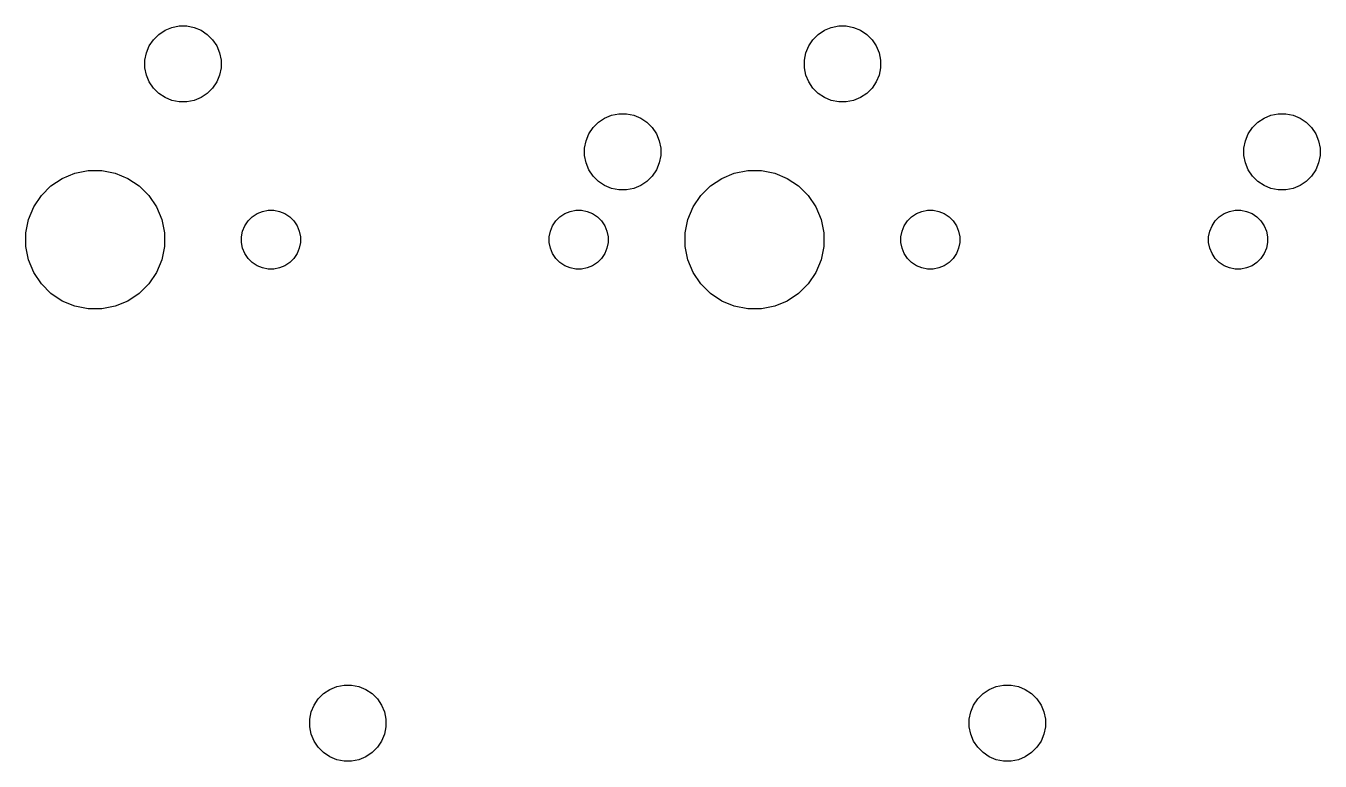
# Model space of a CAD drawing. Extents: x -0.4 to 11, y -4.1 to 0.4.
# Drawn here: x 1.796 to 3.268, y -1.718 to -0.881 of the extents above; entities that cross this region are included whole.
import ezdxf

# ---------------------------------------------------------------- set-up
doc = ezdxf.new("R2010")
doc.units = 0
doc.header["$MEASUREMENT"] = 0
doc.layers.add('BLACK', color=7, linetype='CONTINUOUS')

msp = doc.modelspace()

# ---------------------------------------------------------------- linework, layer by layer
at = {"layer": 'BLACK', "linetype": 'CONTINUOUS'}
for p, q in [((1.95441, -0.886307), (1.96229, -0.883042)), ((1.96229, -0.883042), (1.97066, -0.881378)), ((1.97066, -0.881378), (1.97919, -0.881378)), ((1.97919, -0.881378), (1.98755, -0.883042)), ((1.98755, -0.883042), (1.99543, -0.886307)), ((2.70441, -0.886307), (2.71229, -0.883042)), ((2.71229, -0.883042), (2.72066, -0.881378)), ((2.72066, -0.881378), (2.72919, -0.881378)), ((2.72919, -0.881378), (2.73755, -0.883042)), ((2.73755, -0.883042), (2.74543, -0.886307)), ((1.93654, -0.904171), (1.94128, -0.897078)), ((1.94128, -0.897078), (1.94731, -0.891046)), ((1.94731, -0.891046), (1.95441, -0.886307)), ((1.99543, -0.886307), (2.00253, -0.891046)), ((2.00253, -0.891046), (2.00856, -0.897078)), ((2.00856, -0.897078), (2.0133, -0.904171)), ((2.68654, -0.904171), (2.69128, -0.897078)), ((2.69128, -0.897078), (2.69731, -0.891046)), ((2.69731, -0.891046), (2.70441, -0.886307)), ((2.74543, -0.886307), (2.75253, -0.891046)), ((2.75253, -0.891046), (2.75856, -0.897078)), ((2.75856, -0.897078), (2.7633, -0.904171)), ((1.93161, -0.92042), (1.93328, -0.912053)), ((1.93328, -0.912053), (1.93654, -0.904171)), ((2.0133, -0.904171), (2.01656, -0.912053)), ((2.01656, -0.912053), (2.01823, -0.92042)), ((2.68161, -0.92042), (2.68328, -0.912053)), ((2.68328, -0.912053), (2.68654, -0.904171)), ((2.7633, -0.904171), (2.76656, -0.912053)), ((2.76656, -0.912053), (2.76823, -0.92042)), ((1.93161, -0.92895), (1.93161, -0.92042)), ((2.01823, -0.92042), (2.01823, -0.92895)), ((2.68161, -0.92895), (2.68161, -0.92042)), ((2.76823, -0.92042), (2.76823, -0.92895)), ((1.93328, -0.937317), (1.93161, -0.92895)), ((1.93654, -0.945199), (1.93328, -0.937317)), ((2.01656, -0.937317), (2.0133, -0.945199)), ((2.01823, -0.92895), (2.01656, -0.937317)), ((2.68328, -0.937317), (2.68161, -0.92895)), ((2.68654, -0.945199), (2.68328, -0.937317)), ((2.76656, -0.937317), (2.7633, -0.945199)), ((2.76823, -0.92895), (2.76656, -0.937317)), ((1.94128, -0.952292), (1.93654, -0.945199)), ((1.94731, -0.958324), (1.94128, -0.952292)), ((2.00856, -0.952292), (2.00253, -0.958324)), ((2.0133, -0.945199), (2.00856, -0.952292)), ((2.69128, -0.952292), (2.68654, -0.945199)), ((2.69731, -0.958324), (2.69128, -0.952292)), ((2.75856, -0.952292), (2.75253, -0.958324)), ((2.7633, -0.945199), (2.75856, -0.952292)), ((1.95441, -0.963063), (1.94731, -0.958324)), ((1.96229, -0.966328), (1.95441, -0.963063)), ((1.97066, -0.967992), (1.96229, -0.966328)), ((1.97919, -0.967992), (1.97066, -0.967992)), ((1.98755, -0.966328), (1.97919, -0.967992)), ((1.99543, -0.963063), (1.98755, -0.966328)), ((2.00253, -0.958324), (1.99543, -0.963063)), ((2.70441, -0.963063), (2.69731, -0.958324)), ((2.71229, -0.966328), (2.70441, -0.963063)), ((2.72066, -0.967992), (2.71229, -0.966328)), ((2.72919, -0.967992), (2.72066, -0.967992)), ((2.73755, -0.966328), (2.72919, -0.967992)), ((2.74543, -0.963063), (2.73755, -0.966328)), ((2.75253, -0.958324), (2.74543, -0.963063)), ((2.45441, -0.986307), (2.46229, -0.983042)), ((2.46229, -0.983042), (2.47066, -0.981378)), ((2.47066, -0.981378), (2.47919, -0.981378)), ((2.47919, -0.981378), (2.48755, -0.983042)), ((2.48755, -0.983042), (2.49543, -0.986307)), ((3.20441, -0.986307), (3.21229, -0.983042)), ((3.21229, -0.983042), (3.22066, -0.981378)), ((3.22066, -0.981378), (3.22919, -0.981378)), ((3.22919, -0.981378), (3.23755, -0.983042)), ((3.23755, -0.983042), (3.24543, -0.986307)), ((2.43654, -1.00417), (2.44128, -0.997078)), ((2.44128, -0.997078), (2.44731, -0.991046)), ((2.44731, -0.991046), (2.45441, -0.986307)), ((2.49543, -0.986307), (2.50253, -0.991046)), ((2.50253, -0.991046), (2.50856, -0.997078)), ((2.50856, -0.997078), (2.5133, -1.00417)), ((3.18654, -1.00417), (3.19128, -0.997078)), ((3.19128, -0.997078), (3.19731, -0.991046)), ((3.19731, -0.991046), (3.20441, -0.986307)), ((3.24543, -0.986307), (3.25253, -0.991046)), ((3.25253, -0.991046), (3.25856, -0.997078)), ((3.25856, -0.997078), (3.2633, -1.00417)), ((2.43161, -1.02042), (2.43328, -1.01205)), ((2.43328, -1.01205), (2.43654, -1.00417)), ((2.5133, -1.00417), (2.51656, -1.01205)), ((2.51656, -1.01205), (2.51823, -1.02042)), ((3.18161, -1.02042), (3.18328, -1.01205)), ((3.18328, -1.01205), (3.18654, -1.00417)), ((3.2633, -1.00417), (3.26656, -1.01205)), ((3.26656, -1.01205), (3.26823, -1.02042)), ((2.43161, -1.02895), (2.43161, -1.02042)), ((2.43328, -1.03732), (2.43161, -1.02895)), ((2.51823, -1.02895), (2.51656, -1.03732)), ((2.51823, -1.02042), (2.51823, -1.02895)), ((3.18161, -1.02895), (3.18161, -1.02042)), ((3.18328, -1.03732), (3.18161, -1.02895)), ((3.26823, -1.02895), (3.26656, -1.03732)), ((3.26823, -1.02042), (3.26823, -1.02895)), ((2.43654, -1.0452), (2.43328, -1.03732)), ((2.51656, -1.03732), (2.5133, -1.0452)), ((3.18654, -1.0452), (3.18328, -1.03732)), ((3.26656, -1.03732), (3.2633, -1.0452)), ((1.82473, -1.06352), (1.83762, -1.05491)), ((1.83762, -1.05491), (1.85195, -1.04897)), ((1.85195, -1.04897), (1.86717, -1.04594)), ((1.86717, -1.04594), (1.88268, -1.04594)), ((1.88268, -1.04594), (1.89789, -1.04897)), ((1.89789, -1.04897), (1.91222, -1.05491)), ((1.91222, -1.05491), (1.92512, -1.06352)), ((2.44128, -1.05229), (2.43654, -1.0452)), ((2.44731, -1.05832), (2.44128, -1.05229)), ((2.45441, -1.06306), (2.44731, -1.05832)), ((2.50253, -1.05832), (2.49543, -1.06306)), ((2.50856, -1.05229), (2.50253, -1.05832)), ((2.5133, -1.0452), (2.50856, -1.05229)), ((2.57473, -1.06352), (2.58762, -1.05491)), ((2.58762, -1.05491), (2.60195, -1.04897)), ((2.60195, -1.04897), (2.61717, -1.04594)), ((2.61717, -1.04594), (2.63268, -1.04594)), ((2.63268, -1.04594), (2.64789, -1.04897)), ((2.64789, -1.04897), (2.66222, -1.05491)), ((2.66222, -1.05491), (2.67512, -1.06352)), ((3.19128, -1.05229), (3.18654, -1.0452)), ((3.19731, -1.05832), (3.19128, -1.05229)), ((3.20441, -1.06306), (3.19731, -1.05832)), ((3.25253, -1.05832), (3.24543, -1.06306)), ((3.25856, -1.05229), (3.25253, -1.05832)), ((3.2633, -1.0452), (3.25856, -1.05229)), ((1.80514, -1.08739), (1.81376, -1.07449)), ((1.81376, -1.07449), (1.82473, -1.06352)), ((1.92512, -1.06352), (1.93608, -1.07449)), ((1.93608, -1.07449), (1.9447, -1.08739)), ((2.46229, -1.06633), (2.45441, -1.06306)), ((2.47066, -1.06799), (2.46229, -1.06633)), ((2.47919, -1.06799), (2.47066, -1.06799)), ((2.48755, -1.06633), (2.47919, -1.06799)), ((2.49543, -1.06306), (2.48755, -1.06633)), ((2.55514, -1.08739), (2.56376, -1.07449)), ((2.56376, -1.07449), (2.57473, -1.06352)), ((2.67512, -1.06352), (2.68608, -1.07449)), ((2.68608, -1.07449), (2.6947, -1.08739)), ((3.21229, -1.06633), (3.20441, -1.06306)), ((3.22066, -1.06799), (3.21229, -1.06633)), ((3.22919, -1.06799), (3.22066, -1.06799)), ((3.23755, -1.06633), (3.22919, -1.06799)), ((3.24543, -1.06306), (3.23755, -1.06633)), ((1.79921, -1.10172), (1.80514, -1.08739)), ((1.9447, -1.08739), (1.95064, -1.10172)), ((2.54921, -1.10172), (2.55514, -1.08739)), ((2.6947, -1.08739), (2.70064, -1.10172)), ((1.79618, -1.11693), (1.79921, -1.10172)), ((1.95064, -1.10172), (1.95366, -1.11693)), ((2.04527, -1.10883), (2.04893, -1.10335)), ((2.04893, -1.10335), (2.05359, -1.09869)), ((2.05359, -1.09869), (2.05907, -1.09503)), ((2.05907, -1.09503), (2.06516, -1.09251)), ((2.06516, -1.09251), (2.07163, -1.09122)), ((2.07163, -1.09122), (2.07822, -1.09122)), ((2.07822, -1.09122), (2.08468, -1.09251)), ((2.08468, -1.09251), (2.09077, -1.09503)), ((2.09077, -1.09503), (2.09625, -1.09869)), ((2.09625, -1.09869), (2.10091, -1.10335)), ((2.10091, -1.10335), (2.10458, -1.10883)), ((2.39527, -1.10883), (2.39893, -1.10335)), ((2.39893, -1.10335), (2.40359, -1.09869)), ((2.40359, -1.09869), (2.40907, -1.09503)), ((2.40907, -1.09503), (2.41516, -1.09251)), ((2.41516, -1.09251), (2.42163, -1.09122)), ((2.42163, -1.09122), (2.42822, -1.09122)), ((2.42822, -1.09122), (2.43468, -1.09251)), ((2.43468, -1.09251), (2.44077, -1.09503)), ((2.44077, -1.09503), (2.44625, -1.09869)), ((2.44625, -1.09869), (2.45091, -1.10335)), ((2.45091, -1.10335), (2.45458, -1.10883)), ((2.54618, -1.11693), (2.54921, -1.10172)), ((2.70064, -1.10172), (2.70366, -1.11693)), ((2.79527, -1.10883), (2.79893, -1.10335)), ((2.79893, -1.10335), (2.80359, -1.09869)), ((2.80359, -1.09869), (2.80907, -1.09503)), ((2.80907, -1.09503), (2.81516, -1.09251)), ((2.81516, -1.09251), (2.82163, -1.09122)), ((2.82163, -1.09122), (2.82822, -1.09122)), ((2.82822, -1.09122), (2.83468, -1.09251)), ((2.83468, -1.09251), (2.84077, -1.09503)), ((2.84077, -1.09503), (2.84625, -1.09869)), ((2.84625, -1.09869), (2.85091, -1.10335)), ((2.85091, -1.10335), (2.85458, -1.10883)), ((3.14527, -1.10883), (3.14893, -1.10335)), ((3.14893, -1.10335), (3.15359, -1.09869)), ((3.15359, -1.09869), (3.15907, -1.09503)), ((3.15907, -1.09503), (3.16516, -1.09251)), ((3.16516, -1.09251), (3.17163, -1.09122)), ((3.17163, -1.09122), (3.17822, -1.09122)), ((3.17822, -1.09122), (3.18468, -1.09251)), ((3.18468, -1.09251), (3.19077, -1.09503)), ((3.19077, -1.09503), (3.19625, -1.09869)), ((3.19625, -1.09869), (3.20091, -1.10335)), ((3.20091, -1.10335), (3.20458, -1.10883)), ((1.79618, -1.13244), (1.79618, -1.11693)), ((1.95366, -1.11693), (1.95366, -1.13244)), ((2.04146, -1.12139), (2.04274, -1.11492)), ((2.04274, -1.11492), (2.04527, -1.10883)), ((2.10458, -1.10883), (2.1071, -1.11492)), ((2.1071, -1.11492), (2.10839, -1.12139)), ((2.39146, -1.12139), (2.39274, -1.11492)), ((2.39274, -1.11492), (2.39527, -1.10883)), ((2.45458, -1.10883), (2.4571, -1.11492)), ((2.4571, -1.11492), (2.45839, -1.12139)), ((2.54618, -1.13244), (2.54618, -1.11693)), ((2.70366, -1.11693), (2.70366, -1.13244)), ((2.79146, -1.12139), (2.79274, -1.11492)), ((2.79274, -1.11492), (2.79527, -1.10883)), ((2.85458, -1.10883), (2.8571, -1.11492)), ((2.8571, -1.11492), (2.85839, -1.12139)), ((3.14146, -1.12139), (3.14274, -1.11492)), ((3.14274, -1.11492), (3.14527, -1.10883)), ((3.20458, -1.10883), (3.2071, -1.11492)), ((3.2071, -1.11492), (3.20839, -1.12139)), ((1.79921, -1.14765), (1.79618, -1.13244)), ((1.95366, -1.13244), (1.95064, -1.14765)), ((2.04146, -1.12798), (2.04146, -1.12139)), ((2.04274, -1.13445), (2.04146, -1.12798)), ((2.10839, -1.12798), (2.1071, -1.13445)), ((2.10839, -1.12139), (2.10839, -1.12798)), ((2.39146, -1.12798), (2.39146, -1.12139)), ((2.39274, -1.13445), (2.39146, -1.12798)), ((2.45839, -1.12798), (2.4571, -1.13445)), ((2.45839, -1.12139), (2.45839, -1.12798)), ((2.54921, -1.14765), (2.54618, -1.13244)), ((2.70366, -1.13244), (2.70064, -1.14765)), ((2.79146, -1.12798), (2.79146, -1.12139)), ((2.79274, -1.13445), (2.79146, -1.12798)), ((2.85839, -1.12798), (2.8571, -1.13445)), ((2.85839, -1.12139), (2.85839, -1.12798)), ((3.14146, -1.12798), (3.14146, -1.12139)), ((3.14274, -1.13445), (3.14146, -1.12798)), ((3.20839, -1.12798), (3.2071, -1.13445)), ((3.20839, -1.12139), (3.20839, -1.12798)), ((1.80514, -1.16198), (1.79921, -1.14765)), ((1.95064, -1.14765), (1.9447, -1.16198)), ((2.04527, -1.14054), (2.04274, -1.13445)), ((2.04893, -1.14602), (2.04527, -1.14054)), ((2.05359, -1.15068), (2.04893, -1.14602)), ((2.10091, -1.14602), (2.09625, -1.15068)), ((2.10458, -1.14054), (2.10091, -1.14602)), ((2.1071, -1.13445), (2.10458, -1.14054)), ((2.39527, -1.14054), (2.39274, -1.13445)), ((2.39893, -1.14602), (2.39527, -1.14054)), ((2.40359, -1.15068), (2.39893, -1.14602)), ((2.45091, -1.14602), (2.44625, -1.15068)), ((2.45458, -1.14054), (2.45091, -1.14602)), ((2.4571, -1.13445), (2.45458, -1.14054)), ((2.55514, -1.16198), (2.54921, -1.14765)), ((2.70064, -1.14765), (2.6947, -1.16198)), ((2.79527, -1.14054), (2.79274, -1.13445)), ((2.79893, -1.14602), (2.79527, -1.14054)), ((2.80359, -1.15068), (2.79893, -1.14602)), ((2.85091, -1.14602), (2.84625, -1.15068)), ((2.85458, -1.14054), (2.85091, -1.14602)), ((2.8571, -1.13445), (2.85458, -1.14054)), ((3.14527, -1.14054), (3.14274, -1.13445)), ((3.14893, -1.14602), (3.14527, -1.14054)), ((3.15359, -1.15068), (3.14893, -1.14602)), ((3.20091, -1.14602), (3.19625, -1.15068)), ((3.20458, -1.14054), (3.20091, -1.14602)), ((3.2071, -1.13445), (3.20458, -1.14054)), ((1.81376, -1.17488), (1.80514, -1.16198)), ((1.9447, -1.16198), (1.93608, -1.17488)), ((2.05907, -1.15434), (2.05359, -1.15068)), ((2.06516, -1.15686), (2.05907, -1.15434)), ((2.07163, -1.15815), (2.06516, -1.15686)), ((2.07822, -1.15815), (2.07163, -1.15815)), ((2.08468, -1.15686), (2.07822, -1.15815)), ((2.09077, -1.15434), (2.08468, -1.15686)), ((2.09625, -1.15068), (2.09077, -1.15434)), ((2.40907, -1.15434), (2.40359, -1.15068)), ((2.41516, -1.15686), (2.40907, -1.15434)), ((2.42163, -1.15815), (2.41516, -1.15686)), ((2.42822, -1.15815), (2.42163, -1.15815)), ((2.43468, -1.15686), (2.42822, -1.15815)), ((2.44077, -1.15434), (2.43468, -1.15686)), ((2.44625, -1.15068), (2.44077, -1.15434)), ((2.56376, -1.17488), (2.55514, -1.16198)), ((2.6947, -1.16198), (2.68608, -1.17488)), ((2.80907, -1.15434), (2.80359, -1.15068)), ((2.81516, -1.15686), (2.80907, -1.15434)), ((2.82163, -1.15815), (2.81516, -1.15686)), ((2.82822, -1.15815), (2.82163, -1.15815)), ((2.83468, -1.15686), (2.82822, -1.15815)), ((2.84077, -1.15434), (2.83468, -1.15686)), ((2.84625, -1.15068), (2.84077, -1.15434)), ((3.15907, -1.15434), (3.15359, -1.15068)), ((3.16516, -1.15686), (3.15907, -1.15434)), ((3.17163, -1.15815), (3.16516, -1.15686)), ((3.17822, -1.15815), (3.17163, -1.15815)), ((3.18468, -1.15686), (3.17822, -1.15815)), ((3.19077, -1.15434), (3.18468, -1.15686)), ((3.19625, -1.15068), (3.19077, -1.15434)), ((1.82473, -1.18585), (1.81376, -1.17488)), ((1.93608, -1.17488), (1.92512, -1.18585)), ((2.57473, -1.18585), (2.56376, -1.17488)), ((2.68608, -1.17488), (2.67512, -1.18585)), ((1.83762, -1.19446), (1.82473, -1.18585)), ((1.92512, -1.18585), (1.91222, -1.19446)), ((2.58762, -1.19446), (2.57473, -1.18585)), ((2.67512, -1.18585), (2.66222, -1.19446)), ((1.85195, -1.2004), (1.83762, -1.19446)), ((1.86717, -1.20343), (1.85195, -1.2004)), ((1.88268, -1.20343), (1.86717, -1.20343)), ((1.89789, -1.2004), (1.88268, -1.20343)), ((1.91222, -1.19446), (1.89789, -1.2004)), ((2.60195, -1.2004), (2.58762, -1.19446)), ((2.61717, -1.20343), (2.60195, -1.2004)), ((2.63268, -1.20343), (2.61717, -1.20343)), ((2.64789, -1.2004), (2.63268, -1.20343)), ((2.66222, -1.19446), (2.64789, -1.2004)), ((2.14191, -1.63631), (2.14979, -1.63304)), ((2.14979, -1.63304), (2.15816, -1.63138)), ((2.15816, -1.63138), (2.16669, -1.63138)), ((2.16669, -1.63138), (2.17505, -1.63304)), ((2.17505, -1.63304), (2.18293, -1.63631)), ((2.89191, -1.63631), (2.89979, -1.63304)), ((2.89979, -1.63304), (2.90816, -1.63138)), ((2.90816, -1.63138), (2.91669, -1.63138)), ((2.91669, -1.63138), (2.92505, -1.63304)), ((2.92505, -1.63304), (2.93293, -1.63631)), ((2.12404, -1.65417), (2.12878, -1.64708)), ((2.12878, -1.64708), (2.13481, -1.64105)), ((2.13481, -1.64105), (2.14191, -1.63631)), ((2.18293, -1.63631), (2.19003, -1.64105)), ((2.19003, -1.64105), (2.19606, -1.64708)), ((2.19606, -1.64708), (2.2008, -1.65417)), ((2.87404, -1.65417), (2.87878, -1.64708)), ((2.87878, -1.64708), (2.88481, -1.64105)), ((2.88481, -1.64105), (2.89191, -1.63631)), ((2.93293, -1.63631), (2.94003, -1.64105)), ((2.94003, -1.64105), (2.94606, -1.64708)), ((2.94606, -1.64708), (2.9508, -1.65417)), ((2.11911, -1.67042), (2.12078, -1.66205)), ((2.12078, -1.66205), (2.12404, -1.65417)), ((2.2008, -1.65417), (2.20406, -1.66205)), ((2.20406, -1.66205), (2.20573, -1.67042)), ((2.86911, -1.67042), (2.87078, -1.66205)), ((2.87078, -1.66205), (2.87404, -1.65417)), ((2.9508, -1.65417), (2.95406, -1.66205)), ((2.95406, -1.66205), (2.95573, -1.67042)), ((2.11911, -1.67895), (2.11911, -1.67042)), ((2.20573, -1.67042), (2.20573, -1.67895)), ((2.86911, -1.67895), (2.86911, -1.67042)), ((2.95573, -1.67042), (2.95573, -1.67895)), ((2.12078, -1.68732), (2.11911, -1.67895)), ((2.12404, -1.6952), (2.12078, -1.68732)), ((2.20406, -1.68732), (2.2008, -1.6952)), ((2.20573, -1.67895), (2.20406, -1.68732)), ((2.87078, -1.68732), (2.86911, -1.67895)), ((2.87404, -1.6952), (2.87078, -1.68732)), ((2.95406, -1.68732), (2.9508, -1.6952)), ((2.95573, -1.67895), (2.95406, -1.68732)), ((2.12878, -1.70229), (2.12404, -1.6952)), ((2.13481, -1.70832), (2.12878, -1.70229)), ((2.19606, -1.70229), (2.19003, -1.70832)), ((2.2008, -1.6952), (2.19606, -1.70229)), ((2.87878, -1.70229), (2.87404, -1.6952)), ((2.88481, -1.70832), (2.87878, -1.70229)), ((2.94606, -1.70229), (2.94003, -1.70832)), ((2.9508, -1.6952), (2.94606, -1.70229)), ((2.14191, -1.71306), (2.13481, -1.70832)), ((2.14979, -1.71633), (2.14191, -1.71306)), ((2.15816, -1.71799), (2.14979, -1.71633)), ((2.16669, -1.71799), (2.15816, -1.71799)), ((2.17505, -1.71633), (2.16669, -1.71799)), ((2.18293, -1.71306), (2.17505, -1.71633)), ((2.19003, -1.70832), (2.18293, -1.71306)), ((2.89191, -1.71306), (2.88481, -1.70832)), ((2.89979, -1.71633), (2.89191, -1.71306)), ((2.90816, -1.71799), (2.89979, -1.71633)), ((2.91669, -1.71799), (2.90816, -1.71799)), ((2.92505, -1.71633), (2.91669, -1.71799)), ((2.93293, -1.71306), (2.92505, -1.71633)), ((2.94003, -1.70832), (2.93293, -1.71306))]:
    msp.add_line(p, q, dxfattribs=at)

doc.saveas('drawing.dxf')
